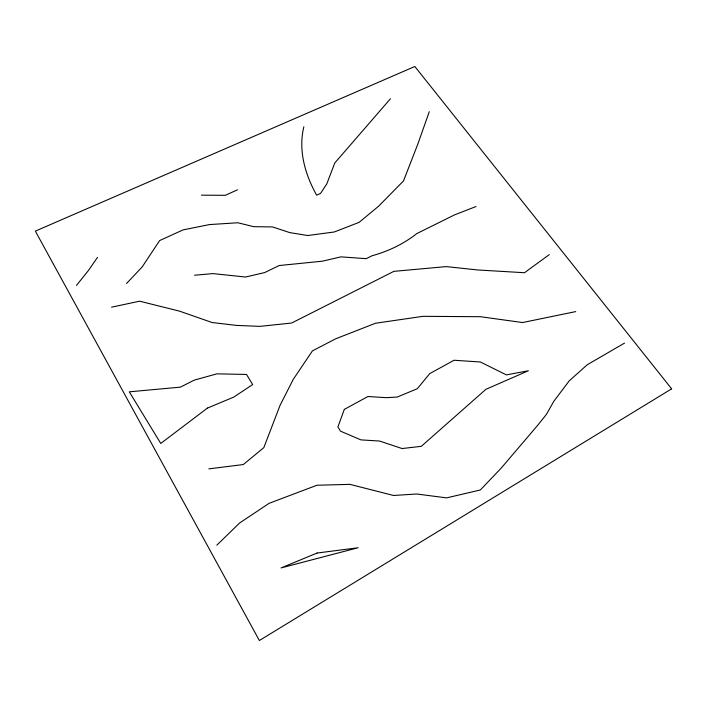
<?xml version="1.0" encoding="UTF-8"?>
<svg xmlns="http://www.w3.org/2000/svg" width="707" height="707" viewBox="0 0 707 707"><rect width="100%" height="100%" fill="white"/><g stroke="black" fill="none" stroke-linecap="round" stroke-linejoin="round"><path stroke-width="1.06" d="M303.86 126.756C298.071 150.344 305.115 174.523 316.648 195.194L320.554 193.382L326.784 183.917L334.8 162.964L390.45 98.75M429.282 111.679L417.89 143.928L403.511 180.912L378.678 206.135L359.138 222.343L334.349 231.967L307.642 235.528L289.676 232.576L272.593 226.938L253.742 226.673L237.835 222.767L209.493 224.57L183.113 229.881L159.658 240.557L142.187 266.901L126.562 283.489M97.513 257.366L88.216 270.763L76.497 285.416M216.837 545.168L239.54 523.056L269.031 503.366L316.922 485.249L349.965 484.357L393.507 495.474L416.838 493.999L446.603 497.887L480.353 489.978L501.06 468.264L537.479 425.543L546.431 414.373L553.784 401.346L569.206 380.887L587.225 364.768L624.511 343.116M549.295 254.608L524.497 272.725L477.791 269.968L446.285 266.61L393.861 271.355L291.646 323.019L259.92 326.369L236.642 325.414L212.118 322.533L179.666 311.186L139.624 301.182L111.565 307.183M237.472 189.838L225.303 195.318L201.433 195.159M476.023 206.524L454.468 214.91L416.794 233.584A126.111 102.418 6.5 0 1 372.147 255.722L366.217 258.665L340.907 256.862L322.365 261.192L279.221 265.54L264.665 272.575L245.532 277.029L212.975 273.6L194.558 275.226M575.719 311.593L522.588 322.551L480.415 316.709L422.989 316.329L375.505 323.249L335.684 338.803L312.423 350.884L293.219 379.412L280.06 405.341L263.817 447.637L243.314 464.552L208.848 468.865M344.309 409.406L337.884 426.975L340.553 431.182L360.923 439.887L379.438 441.027L402.106 448.547L421.319 446.32L485.903 389.318L528.394 370.742L506.406 374.896L480.371 361.993L454.044 360.252L429.706 373.641L417.333 388.709L397.175 397.078L386.04 397.661L367.932 396.503L344.309 409.406M207.434 408.089L160.763 443.448L129.293 391.819L180.426 387.136L194.16 380.163L216.916 373.835L246.522 374.463L252.664 384.564L233.708 397.113L207.434 408.089M671.65 388.832L259.363 640.515L35.35 231.118L414.823 66.485L671.65 388.832M317.09 553.033L281.041 567.933L358.14 547.748L317.09 553.033"/></g></svg>
